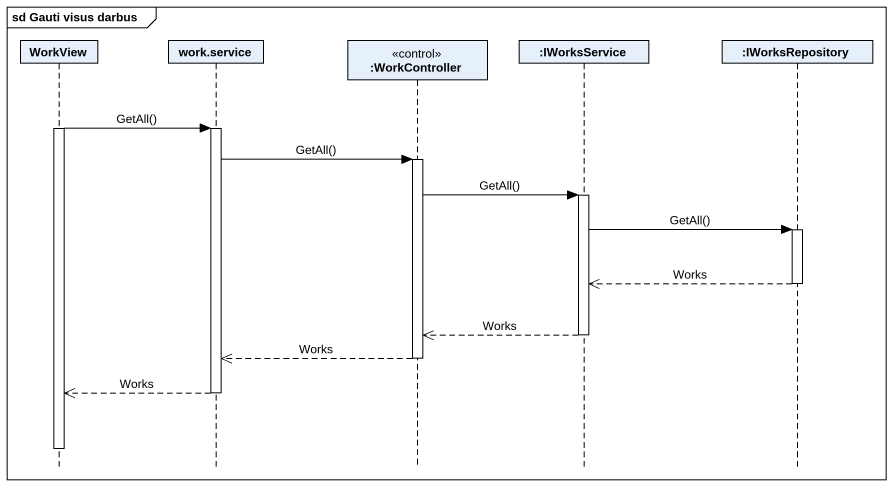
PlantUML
@startuml
mainframe sd Gauti visus darbus
hide footbox
participant WorkView
participant "work.service" as work_service
participant ":WorkController" as WorkController <<control>>
participant ":IWorksService" as IWorksService
participant ":IWorksRepository" as IWorksRepository

activate WorkView
WorkView -> work_service : GetAll()
activate work_service
work_service -> WorkController : GetAll()
activate WorkController
WorkController -> IWorksService : GetAll()
activate IWorksService
IWorksService -> IWorksRepository : GetAll()
activate IWorksRepository
IWorksRepository -->> IWorksService : Works
deactivate IWorksRepository
IWorksService -->> WorkController : Works
deactivate IWorksService
WorkController -->> work_service : Works
deactivate WorkController
work_service -->> WorkView : Works
deactivate work_service
deactivate WorkView
@enduml
